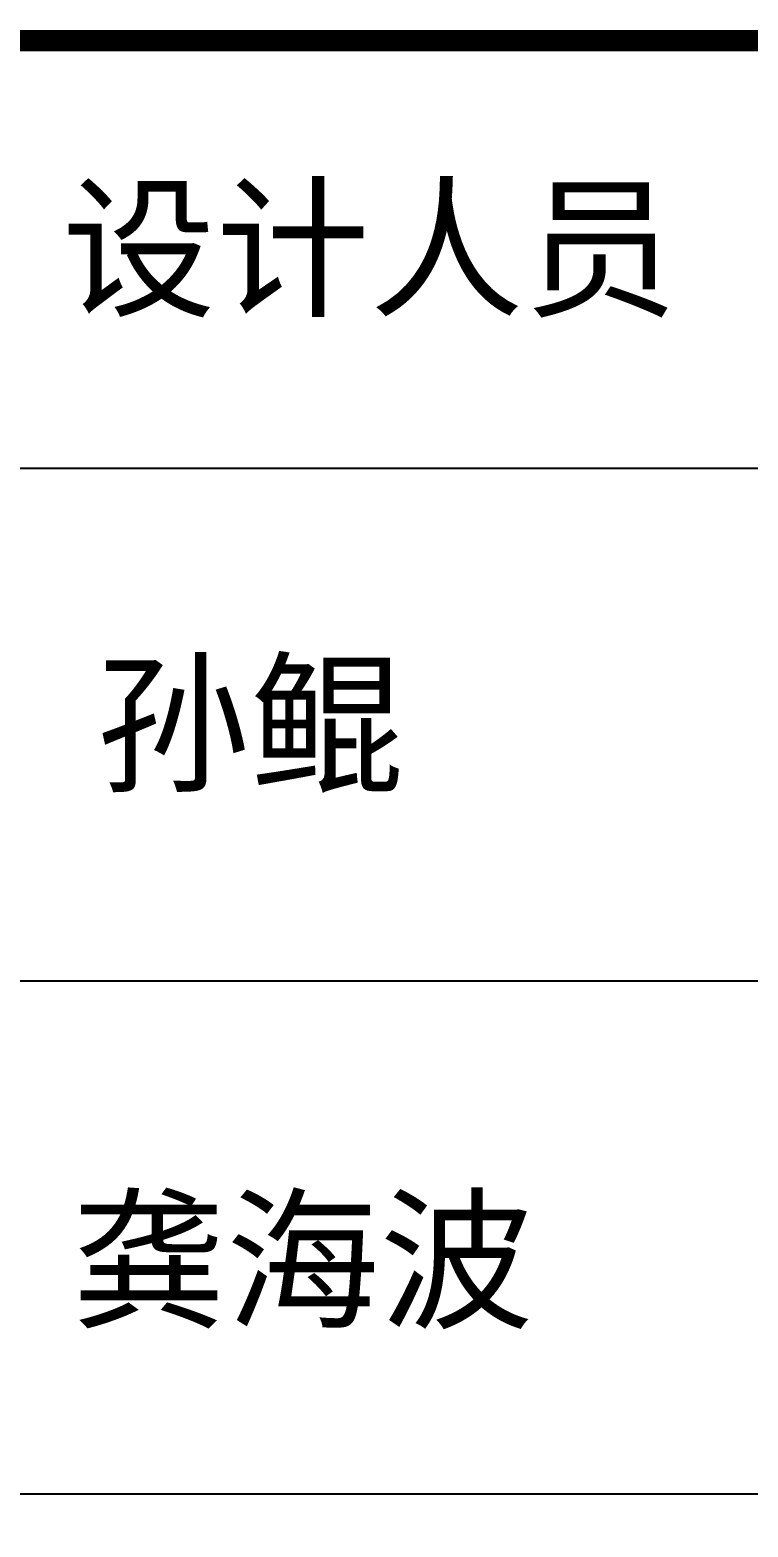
# Model space of a CAD drawing. Extents: x 32461 to 372567, y -698896 to 182569.
# Drawn here: x 178556 to 181067, y -318803 to -313570 of the extents above; entities that cross this region are included whole.
import ezdxf

# ---------------------------------------------------------------- set-up
doc = ezdxf.new("R2010")
doc.units = 0
doc.header["$LTSCALE"] = 1000
doc.header["$MEASUREMENT"] = 0
doc.layers.add('图框', color=4, linetype='CONTINUOUS')
doc.styles.add('STYLE-黑体', font='simhei.ttf')

msp = doc.modelspace()

# ---------------------------------------------------------------- linework, layer by layer
at = {"layer": '图框', "color": 0}
for p, q in [((175209.2, -315101), (184223.1, -315101)), ((175209.2, -315101), (184223.1, -315101)), ((175209.2, -316893.8), (184223.1, -316893.8)), ((175209.2, -318686.6), (184223.1, -318686.6))]:
    msp.add_line(p, q, dxfattribs=at)
at = {"layer": '图框', "color": 0, "const_width": 75}
msp.add_lwpolyline([(175209.2, -313607), (184223.1, -313607), (184223.1, -328845.8), (175209.2, -328845.8)], close=True, dxfattribs=at)

# ---------------------------------------------------------------- texts
at = {"layer": '图框', "color": 0, "style": 'STYLE-黑体'}
msp.add_text('设计人员', height=394.42, dxfattribs=at).set_placement((178667.9, -314529.8))
at = {"layer": '图框', "color": 4, "style": 'STYLE-黑体'}
for s, p in [('孙鲲', (178786.9, -316192.5)), ('龚海波', (178702.6, -318067.3))]:
    msp.add_text(s, height=394.42, dxfattribs=at).set_placement(p)

doc.saveas('drawing.dxf')
